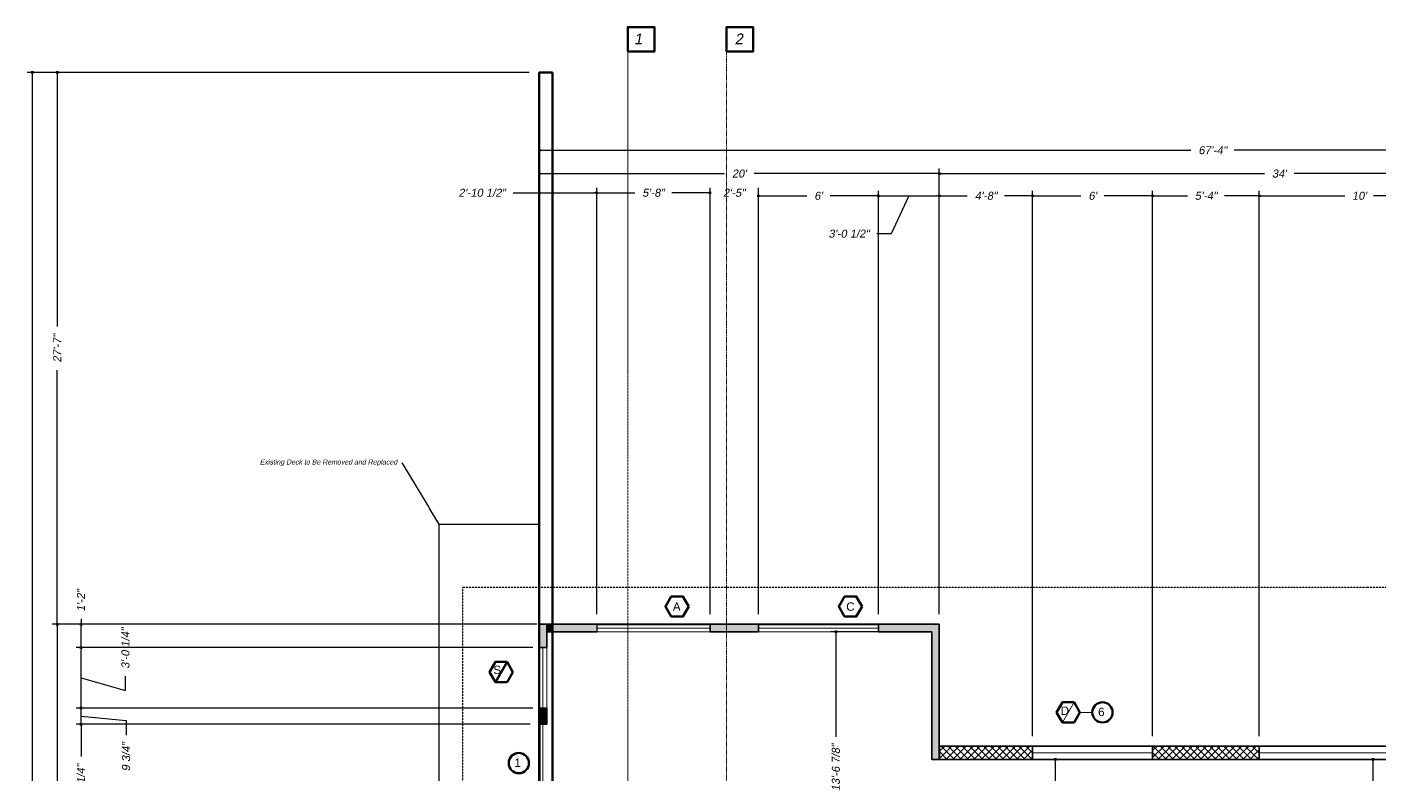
# Model space of a CAD drawing. Header units: inches. Extents: x -3905 to 10892, y 1064 to 9590.
# Drawn here: x 4837 to 5648, y 2485 to 2933 of the extents above; entities that cross this region are included whole.
import ezdxf

# ---------------------------------------------------------------- set-up
doc = ezdxf.new("R2010")
doc.units = ezdxf.units.IN
doc.header["$MEASUREMENT"] = 0
doc.header["$PDMODE"] = 3
for name, pattern in [('MYDIVIDE', [0.9375, 0.75, -0.0625, 0, -0.0625, 0, -0.0625]), ('MYHIDDEN', [0.1875, 0.125, -0.0625]), ('MYPHANTOM', [1.6875, 1.25, -0.0625, 0.125, -0.0625, 0.125, -0.0625])]:
    doc.linetypes.add(name, pattern=pattern)
doc.layers.add('ExistingFloorPlan', color=51, linetype='Continuous', lineweight=0)
doc.styles.add('DSTEXT', font='arial.ttf', dxfattribs={"oblique": 12})
doc.styles.get("Standard").update_dxf_attribs({"font": 'arial.ttf', "oblique": 10})
doc.dimstyles.new('WeaselDims$0', dxfattribs={"dimtxt": 0.1, "dimasz": 0.0325, "dimexe": 0.0625, "dimexo": 0.125, "dimgap": 0.09, "dimtad": 0, "dimdec": 4, "dimzin": 0, "dimdsep": 46, "dimlunit": 4, "dimtxsty": 'Standard', "dimblk": 'BOXFILLED', "dimcen": 0.09, "dimadec": 0, "dimazin": 0, "dimtfac": 1, "dimtdec": 4, "dimtofl": 0, "dimtmove": 1, "dimatfit": 3, "dimfxl": 1, "dimfrac": 2, "dimtolj": 1, "dimtzin": 0, "dimarcsym": 0})
doc.dimstyles.new('WeaselDims$7', dxfattribs={"dimtxt": 0.0625, "dimasz": 0.046875, "dimexe": 0.125, "dimexo": 0.125, "dimgap": 0.0625, "dimtad": 0, "dimdec": 4, "dimrnd": 0.0625, "dimzin": 0, "dimdsep": 46, "dimlunit": 4, "dimtxsty": 'DSTEXT', "dimblk": 'ARCHTICK', "dimcen": 0, "dimadec": 0, "dimazin": 0, "dimtfac": 1, "dimtdec": 4, "dimtofl": 0, "dimtmove": 1, "dimatfit": 3, "dimfxl": 1, "dimfrac": 1, "dimtolj": 1, "dimtzin": 0, "dimarcsym": 0})

# ---------------------------------------------------------------- blocks, each defined once
blk = doc.blocks.new('_BoxFilled')
at = {"color": 0, "linetype": 'ByBlock', "lineweight": -2}
blk.add_line((-0.5, 0), (-1, 0), dxfattribs=at)
at = {"color": 0, "linetype": 'ByBlock'}
blk.add_solid([(-0.5, 0.5), (0.5, 0.5), (-0.5, -0.5), (0.5, -0.5)], dxfattribs=at)
blk = doc.blocks.new('*D97')
at = {"layer": 'Defpoints', "color": 0, "linetype": 'Continuous', "lineweight": 5, "transparency": 16777216}
for p in [(5143.82, 2906.18), (4839.7, 2008.18), (5143.82, 2008.18)]:
    blk.add_point(p, dxfattribs=at)
at = {"layer": 'ExistingFloorPlan', "color": 0, "linetype": 'Continuous', "lineweight": -2, "transparency": 16777216}
for p, q in [((5137.82, 2906.18), (4836.7, 2906.18)), ((4839.7, 2904.62), (4839.7, 2472.02)), ((4839.7, 2009.74), (4839.7, 2442.35)), ((5137.82, 2008.18), (4836.7, 2008.18))]:
    blk.add_line(p, q, dxfattribs=at)
at = {"layer": 'ExistingFloorPlan', "color": 0, "linetype": 'Continuous', "lineweight": -2, "transparency": 16777216, "xscale": 1.56, "yscale": 1.56, "zscale": 1.56}
for p, rotation in [((4839.7, 2906.18), 90), ((4839.7, 2008.18), 270)]:
    blk.add_blockref('_BoxFilled', p, dxfattribs=dict(at, rotation=rotation))
at = {"layer": 'ExistingFloorPlan', "color": 0, "linetype": 'Continuous', "lineweight": 5, "transparency": 16777216, "insert": (4839.7, 2457.18), "char_height": 4.8, "attachment_point": 5, "rotation": 90}
blk.add_mtext('\\A1;74\'-10"', dxfattribs=at)
blk = doc.blocks.new('*D98')
at = {"layer": 'Defpoints', "color": 0, "linetype": 'Continuous', "lineweight": 5, "transparency": 16777216}
for p in [(5143.82, 2906.18), (4854.66, 2575.18), (5143.82, 2575.18)]:
    blk.add_point(p, dxfattribs=at)
at = {"layer": 'ExistingFloorPlan', "color": 0, "linetype": 'Continuous', "lineweight": -2, "transparency": 16777216}
for p, q in [((5137.82, 2906.18), (4851.66, 2906.18)), ((4854.66, 2904.62), (4854.66, 2753.71)), ((4854.66, 2576.74), (4854.66, 2727.65)), ((5137.82, 2575.18), (4851.66, 2575.18))]:
    blk.add_line(p, q, dxfattribs=at)
at = {"layer": 'ExistingFloorPlan', "color": 0, "linetype": 'Continuous', "lineweight": -2, "transparency": 16777216, "xscale": 1.56, "yscale": 1.56, "zscale": 1.56}
for p, rotation in [((4854.66, 2906.18), 90), ((4854.66, 2575.18), 270)]:
    blk.add_blockref('_BoxFilled', p, dxfattribs=dict(at, rotation=rotation))
at = {"layer": 'ExistingFloorPlan', "color": 0, "linetype": 'Continuous', "lineweight": 5, "transparency": 16777216, "insert": (4854.66, 2740.68), "char_height": 4.8, "attachment_point": 5, "rotation": 90}
blk.add_mtext('\\A1;27\'-7"', dxfattribs=at)
blk = doc.blocks.new('*D99')
at = {"layer": 'Defpoints', "color": 0, "linetype": 'Continuous', "lineweight": 5, "transparency": 16777216}
for p in [(4854.66, 2575.18), (5148.32, 2575.18), (5143.82, 2008.18)]:
    blk.add_point(p, dxfattribs=at)
at = {"layer": 'ExistingFloorPlan', "color": 0, "linetype": 'Continuous', "lineweight": -2, "transparency": 16777216}
for p, q in [((5142.32, 2575.18), (4851.66, 2575.18)), ((4854.66, 2573.62), (4854.66, 2304.77)), ((4854.66, 2009.74), (4854.66, 2278.6)), ((5137.82, 2008.18), (4851.66, 2008.18))]:
    blk.add_line(p, q, dxfattribs=at)
at = {"layer": 'ExistingFloorPlan', "color": 0, "linetype": 'Continuous', "lineweight": -2, "transparency": 16777216, "xscale": 1.56, "yscale": 1.56, "zscale": 1.56}
for p, rotation in [((4854.66, 2575.18), 90), ((4854.66, 2008.18), 270)]:
    blk.add_blockref('_BoxFilled', p, dxfattribs=dict(at, rotation=rotation))
at = {"layer": 'ExistingFloorPlan', "color": 0, "linetype": 'Continuous', "lineweight": 5, "transparency": 16777216, "insert": (4854.66, 2291.68), "char_height": 4.8, "attachment_point": 5, "rotation": 90}
blk.add_mtext('\\A1;47\'-3"', dxfattribs=at)
blk = doc.blocks.new('*D109')
at = {"layer": 'Defpoints', "color": 0, "linetype": 'Continuous', "lineweight": 5, "transparency": 16777216}
for p in [(4868.93, 2515.18), (5144.32, 2515.18), (5143.82, 2442.93)]:
    blk.add_point(p, dxfattribs=at)
at = {"layer": 'ExistingFloorPlan', "color": 0, "linetype": 'Continuous', "lineweight": -2, "transparency": 16777216}
for p, q in [((5138.32, 2515.18), (4865.93, 2515.18)), ((4868.93, 2513.62), (4868.93, 2495.8)), ((4868.93, 2444.49), (4868.93, 2462.31)), ((5137.82, 2442.93), (4865.93, 2442.93))]:
    blk.add_line(p, q, dxfattribs=at)
at = {"layer": 'ExistingFloorPlan', "color": 0, "linetype": 'Continuous', "lineweight": -2, "transparency": 16777216, "xscale": 1.56, "yscale": 1.56, "zscale": 1.56}
for p, rotation in [((4868.93, 2515.18), 90), ((4868.93, 2442.93), 270)]:
    blk.add_blockref('_BoxFilled', p, dxfattribs=dict(at, rotation=rotation))
at = {"layer": 'ExistingFloorPlan', "color": 0, "linetype": 'Continuous', "lineweight": 5, "transparency": 16777216, "insert": (4868.93, 2479.06), "char_height": 4.8, "attachment_point": 5, "rotation": 90}
blk.add_mtext('\\A1;6\'-0 1/4"', dxfattribs=at)
blk = doc.blocks.new('*D110')
at = {"layer": 'Defpoints', "color": 0, "linetype": 'Continuous', "lineweight": 5, "transparency": 16777216}
for p in [(4868.93, 2524.93), (5146.07, 2524.93), (5144.32, 2515.18)]:
    blk.add_point(p, dxfattribs=at)
at = {"layer": 'ExistingFloorPlan', "color": 0, "linetype": 'Continuous', "lineweight": -2, "transparency": 16777216}
for p, q in [((5140.07, 2524.93), (4865.93, 2524.93)), ((4868.93, 2515.18), (4868.93, 2524.93)), ((4868.93, 2520.06), (4895.98, 2517.41)), ((4895.98, 2517.41), (4895.98, 2508.77)), ((5138.32, 2515.18), (4865.93, 2515.18))]:
    blk.add_line(p, q, dxfattribs=at)
at = {"layer": 'ExistingFloorPlan', "color": 0, "linetype": 'Continuous', "lineweight": 5, "transparency": 16777216, "insert": (4895.98, 2495.66), "char_height": 4.8, "attachment_point": 5, "rotation": 90}
blk.add_mtext('\\A1;9 3/4"', dxfattribs=at)
blk = doc.blocks.new('*D111')
at = {"layer": 'Defpoints', "color": 0, "linetype": 'Continuous', "lineweight": 5, "transparency": 16777216}
for p in [(4868.93, 2561.18), (5146.07, 2561.18), (5146.07, 2524.93)]:
    blk.add_point(p, dxfattribs=at)
at = {"layer": 'ExistingFloorPlan', "color": 0, "linetype": 'Continuous', "lineweight": -2, "transparency": 16777216}
for p, q in [((5140.07, 2561.18), (4865.93, 2561.18)), ((4868.93, 2526.49), (4868.93, 2559.62)), ((4868.93, 2543.06), (4895.6, 2535.41)), ((4895.6, 2535.41), (4895.6, 2544.05)), ((5140.07, 2524.93), (4865.93, 2524.93))]:
    blk.add_line(p, q, dxfattribs=at)
at = {"layer": 'ExistingFloorPlan', "color": 0, "linetype": 'Continuous', "lineweight": -2, "transparency": 16777216, "xscale": 1.56, "yscale": 1.56, "zscale": 1.56}
for p, rotation in [((4868.93, 2561.18), 90), ((4868.93, 2524.93), 270)]:
    blk.add_blockref('_BoxFilled', p, dxfattribs=dict(at, rotation=rotation))
at = {"layer": 'ExistingFloorPlan', "color": 0, "linetype": 'Continuous', "lineweight": 5, "transparency": 16777216, "insert": (4895.6, 2560.78), "char_height": 4.8, "attachment_point": 5, "rotation": 90}
blk.add_mtext('\\A1;3\'-0 1/4"', dxfattribs=at)
blk = doc.blocks.new('*D112')
at = {"layer": 'Defpoints', "color": 0, "linetype": 'Continuous', "lineweight": 5, "transparency": 16777216}
for p in [(4868.93, 2575.18), (5143.82, 2575.18), (5143.82, 2561.18)]:
    blk.add_point(p, dxfattribs=at)
at = {"layer": 'ExistingFloorPlan', "color": 0, "linetype": 'Continuous', "lineweight": -2, "transparency": 16777216}
for p, q in [((5137.82, 2575.18), (4865.93, 2575.18)), ((4868.93, 2578.51), (4868.93, 2575.18)), ((4868.93, 2562.74), (4868.93, 2573.62)), ((5137.82, 2561.18), (4865.93, 2561.18))]:
    blk.add_line(p, q, dxfattribs=at)
at = {"layer": 'ExistingFloorPlan', "color": 0, "linetype": 'Continuous', "lineweight": -2, "transparency": 16777216, "xscale": 1.56, "yscale": 1.56, "zscale": 1.56}
for p, rotation in [((4868.93, 2575.18), 90), ((4868.93, 2561.18), 270)]:
    blk.add_blockref('_BoxFilled', p, dxfattribs=dict(at, rotation=rotation))
at = {"layer": 'ExistingFloorPlan', "color": 0, "linetype": 'Continuous', "lineweight": 5, "transparency": 16777216, "insert": (4868.93, 2589.41), "char_height": 4.8, "attachment_point": 5, "rotation": 90}
blk.add_mtext('\\A1;1\'-2"', dxfattribs=at)
blk = doc.blocks.new('*D114')
at = {"layer": 'Defpoints', "color": 0, "linetype": 'Continuous', "lineweight": 5, "transparency": 16777216}
for p in [(5951.82, 2859.44), (5951.82, 2681.18), (5143.82, 2575.18)]:
    blk.add_point(p, dxfattribs=at)
at = {"layer": 'ExistingFloorPlan', "color": 0, "linetype": 'Continuous', "lineweight": -2, "transparency": 16777216}
for p, q in [((5143.82, 2581.18), (5143.82, 2862.44)), ((5145.38, 2859.44), (5534.81, 2859.44)), ((5950.26, 2859.44), (5560.83, 2859.44)), ((5951.82, 2687.18), (5951.82, 2862.44))]:
    blk.add_line(p, q, dxfattribs=at)
at = {"layer": 'ExistingFloorPlan', "color": 0, "linetype": 'Continuous', "lineweight": -2, "transparency": 16777216, "xscale": 1.56, "yscale": 1.56, "zscale": 1.56, "rotation": 180}
blk.add_blockref('_BoxFilled', (5143.82, 2859.44), dxfattribs=at)
at = {"layer": 'ExistingFloorPlan', "color": 0, "linetype": 'Continuous', "lineweight": -2, "transparency": 16777216, "xscale": 1.56, "yscale": 1.56, "zscale": 1.56}
blk.add_blockref('_BoxFilled', (5951.82, 2859.44), dxfattribs=at)
at = {"layer": 'ExistingFloorPlan', "color": 0, "linetype": 'Continuous', "lineweight": 5, "transparency": 16777216, "insert": (5547.82, 2859.44), "char_height": 4.8, "attachment_point": 5}
blk.add_mtext('\\A1;67\'-4"', dxfattribs=at)
blk = doc.blocks.new('*D115')
at = {"layer": 'Defpoints', "color": 0, "linetype": 'Continuous', "lineweight": 5, "transparency": 16777216}
for p in [(5383.82, 2845.45), (5143.82, 2575.18), (5383.82, 2575.18)]:
    blk.add_point(p, dxfattribs=at)
at = {"layer": 'ExistingFloorPlan', "color": 0, "linetype": 'Continuous', "lineweight": -2, "transparency": 16777216}
for p, q in [((5143.82, 2581.18), (5143.82, 2848.45)), ((5145.38, 2845.45), (5254.96, 2845.45)), ((5382.26, 2845.45), (5272.68, 2845.45)), ((5383.82, 2581.18), (5383.82, 2848.45))]:
    blk.add_line(p, q, dxfattribs=at)
at = {"layer": 'ExistingFloorPlan', "color": 0, "linetype": 'Continuous', "lineweight": -2, "transparency": 16777216, "xscale": 1.56, "yscale": 1.56, "zscale": 1.56, "rotation": 180}
blk.add_blockref('_BoxFilled', (5143.82, 2845.45), dxfattribs=at)
at = {"layer": 'ExistingFloorPlan', "color": 0, "linetype": 'Continuous', "lineweight": -2, "transparency": 16777216, "xscale": 1.56, "yscale": 1.56, "zscale": 1.56}
blk.add_blockref('_BoxFilled', (5383.82, 2845.45), dxfattribs=at)
at = {"layer": 'ExistingFloorPlan', "color": 0, "linetype": 'Continuous', "lineweight": 5, "transparency": 16777216, "insert": (5263.82, 2845.45), "char_height": 4.8, "attachment_point": 5}
blk.add_mtext("\\A1;20'", dxfattribs=at)
blk = doc.blocks.new('*D116')
at = {"layer": 'Defpoints', "color": 0, "linetype": 'Continuous', "lineweight": 5, "transparency": 16777216}
for p in [(5791.82, 2845.45), (5791.82, 2681.18), (5383.82, 2575.18)]:
    blk.add_point(p, dxfattribs=at)
at = {"layer": 'ExistingFloorPlan', "color": 0, "linetype": 'Continuous', "lineweight": -2, "transparency": 16777216}
for p, q in [((5383.82, 2581.18), (5383.82, 2848.45)), ((5385.38, 2845.45), (5578.99, 2845.45)), ((5790.26, 2845.45), (5596.64, 2845.45)), ((5791.82, 2687.18), (5791.82, 2848.45))]:
    blk.add_line(p, q, dxfattribs=at)
at = {"layer": 'ExistingFloorPlan', "color": 0, "linetype": 'Continuous', "lineweight": -2, "transparency": 16777216, "xscale": 1.56, "yscale": 1.56, "zscale": 1.56, "rotation": 180}
blk.add_blockref('_BoxFilled', (5383.82, 2845.45), dxfattribs=at)
at = {"layer": 'ExistingFloorPlan', "color": 0, "linetype": 'Continuous', "lineweight": -2, "transparency": 16777216, "xscale": 1.56, "yscale": 1.56, "zscale": 1.56}
blk.add_blockref('_BoxFilled', (5791.82, 2845.45), dxfattribs=at)
at = {"layer": 'ExistingFloorPlan', "color": 0, "linetype": 'Continuous', "lineweight": 5, "transparency": 16777216, "insert": (5587.82, 2845.45), "char_height": 4.8, "attachment_point": 5}
blk.add_mtext("\\A1;34'", dxfattribs=at)
blk = doc.blocks.new('*D118')
at = {"layer": 'Defpoints', "color": 0, "linetype": 'Continuous', "lineweight": 5, "transparency": 16777216}
for p in [(5178.32, 2833.93), (5143.82, 2575.18), (5178.32, 2575.18)]:
    blk.add_point(p, dxfattribs=at)
at = {"layer": 'ExistingFloorPlan', "color": 0, "linetype": 'Continuous', "lineweight": -2, "transparency": 16777216}
for p, q in [((5128.12, 2833.93), (5143.82, 2833.93)), ((5143.82, 2581.18), (5143.82, 2836.93)), ((5145.38, 2833.93), (5176.76, 2833.93)), ((5178.32, 2581.18), (5178.32, 2836.93))]:
    blk.add_line(p, q, dxfattribs=at)
at = {"layer": 'ExistingFloorPlan', "color": 0, "linetype": 'Continuous', "lineweight": -2, "transparency": 16777216, "xscale": 1.56, "yscale": 1.56, "zscale": 1.56, "rotation": 180}
blk.add_blockref('_BoxFilled', (5143.82, 2833.93), dxfattribs=at)
at = {"layer": 'ExistingFloorPlan', "color": 0, "linetype": 'Continuous', "lineweight": -2, "transparency": 16777216, "xscale": 1.56, "yscale": 1.56, "zscale": 1.56}
blk.add_blockref('_BoxFilled', (5178.32, 2833.93), dxfattribs=at)
at = {"layer": 'ExistingFloorPlan', "color": 0, "linetype": 'Continuous', "lineweight": 5, "transparency": 16777216, "insert": (5109.49, 2833.93), "char_height": 4.8, "attachment_point": 5}
blk.add_mtext('\\A1;2\'-10 1/2"', dxfattribs=at)
blk = doc.blocks.new('*D119')
at = {"layer": 'Defpoints', "color": 0, "linetype": 'Continuous', "lineweight": 5, "transparency": 16777216}
for p in [(5246.32, 2833.93), (5178.32, 2575.18), (5246.32, 2575.18)]:
    blk.add_point(p, dxfattribs=at)
at = {"layer": 'ExistingFloorPlan', "color": 0, "linetype": 'Continuous', "lineweight": -2, "transparency": 16777216}
for p, q in [((5178.32, 2581.18), (5178.32, 2836.93)), ((5179.88, 2833.93), (5201.19, 2833.93)), ((5244.76, 2833.93), (5223.45, 2833.93)), ((5246.32, 2581.18), (5246.32, 2836.93))]:
    blk.add_line(p, q, dxfattribs=at)
at = {"layer": 'ExistingFloorPlan', "color": 0, "linetype": 'Continuous', "lineweight": -2, "transparency": 16777216, "xscale": 1.56, "yscale": 1.56, "zscale": 1.56, "rotation": 180}
blk.add_blockref('_BoxFilled', (5178.32, 2833.93), dxfattribs=at)
at = {"layer": 'ExistingFloorPlan', "color": 0, "linetype": 'Continuous', "lineweight": -2, "transparency": 16777216, "xscale": 1.56, "yscale": 1.56, "zscale": 1.56}
blk.add_blockref('_BoxFilled', (5246.32, 2833.93), dxfattribs=at)
at = {"layer": 'ExistingFloorPlan', "color": 0, "linetype": 'Continuous', "lineweight": 5, "transparency": 16777216, "insert": (5212.32, 2833.93), "char_height": 4.8, "attachment_point": 5}
blk.add_mtext('\\A1;5\'-8"', dxfattribs=at)
blk = doc.blocks.new('*D120')
at = {"layer": 'Defpoints', "color": 0, "linetype": 'Continuous', "lineweight": 5, "transparency": 16777216}
for p in [(5275.32, 2833.93), (5246.32, 2575.18), (5275.32, 2575.18)]:
    blk.add_point(p, dxfattribs=at)
at = {"layer": 'ExistingFloorPlan', "color": 0, "linetype": 'Continuous', "lineweight": -2, "transparency": 16777216}
for p, q in [((5246.32, 2581.18), (5246.32, 2836.93)), ((5275.32, 2581.18), (5275.32, 2836.93))]:
    blk.add_line(p, q, dxfattribs=at)
at = {"layer": 'ExistingFloorPlan', "color": 0, "linetype": 'Continuous', "lineweight": 5, "transparency": 16777216, "insert": (5260.82, 2833.93), "char_height": 4.8, "attachment_point": 5}
blk.add_mtext('\\A1;2\'-5"', dxfattribs=at)
blk = doc.blocks.new('*D121')
at = {"layer": 'Defpoints', "color": 0, "linetype": 'Continuous', "lineweight": 5, "transparency": 16777216}
for p in [(5347.32, 2832.12), (5275.32, 2575.18), (5347.32, 2575.18)]:
    blk.add_point(p, dxfattribs=at)
at = {"layer": 'ExistingFloorPlan', "color": 0, "linetype": 'Continuous', "lineweight": -2, "transparency": 16777216}
for p, q in [((5275.32, 2581.18), (5275.32, 2835.12)), ((5347.32, 2581.18), (5347.32, 2835.12)), ((5276.88, 2832.12), (5304.35, 2832.12)), ((5345.76, 2832.12), (5318.29, 2832.12))]:
    blk.add_line(p, q, dxfattribs=at)
at = {"layer": 'ExistingFloorPlan', "color": 0, "linetype": 'Continuous', "lineweight": -2, "transparency": 16777216, "xscale": 1.56, "yscale": 1.56, "zscale": 1.56, "rotation": 180}
blk.add_blockref('_BoxFilled', (5275.32, 2832.12), dxfattribs=at)
at = {"layer": 'ExistingFloorPlan', "color": 0, "linetype": 'Continuous', "lineweight": -2, "transparency": 16777216, "xscale": 1.56, "yscale": 1.56, "zscale": 1.56}
blk.add_blockref('_BoxFilled', (5347.32, 2832.12), dxfattribs=at)
at = {"layer": 'ExistingFloorPlan', "color": 0, "linetype": 'Continuous', "lineweight": 5, "transparency": 16777216, "insert": (5311.32, 2832.12), "char_height": 4.8, "attachment_point": 5}
blk.add_mtext("\\A1;6'", dxfattribs=at)
blk = doc.blocks.new('*D122')
at = {"layer": 'Defpoints', "color": 0, "linetype": 'Continuous', "lineweight": 5, "transparency": 16777216}
for p in [(5383.82, 2832.12), (5347.32, 2575.18), (5383.82, 2575.18)]:
    blk.add_point(p, dxfattribs=at)
at = {"layer": 'ExistingFloorPlan', "color": 0, "linetype": 'Continuous', "lineweight": -2, "transparency": 16777216}
for p, q in [((5347.32, 2581.18), (5347.32, 2835.12)), ((5383.82, 2581.18), (5383.82, 2835.12)), ((5348.88, 2832.12), (5382.26, 2832.12)), ((5365.57, 2832.12), (5355.01, 2809.4)), ((5355.01, 2809.4), (5346.37, 2809.4))]:
    blk.add_line(p, q, dxfattribs=at)
at = {"layer": 'ExistingFloorPlan', "color": 0, "linetype": 'Continuous', "lineweight": -2, "transparency": 16777216, "xscale": 1.56, "yscale": 1.56, "zscale": 1.56, "rotation": 180}
blk.add_blockref('_BoxFilled', (5347.32, 2832.12), dxfattribs=at)
at = {"layer": 'ExistingFloorPlan', "color": 0, "linetype": 'Continuous', "lineweight": -2, "transparency": 16777216, "xscale": 1.56, "yscale": 1.56, "zscale": 1.56}
blk.add_blockref('_BoxFilled', (5383.82, 2832.12), dxfattribs=at)
at = {"layer": 'ExistingFloorPlan', "color": 0, "linetype": 'Continuous', "lineweight": 5, "transparency": 16777216, "insert": (5329.64, 2809.4), "char_height": 4.8, "attachment_point": 5}
blk.add_mtext('\\A1;3\'-0 1/2"', dxfattribs=at)
blk = doc.blocks.new('*D123')
at = {"layer": 'Defpoints', "color": 0, "linetype": 'Continuous', "lineweight": 5, "transparency": 16777216}
for p in [(5439.82, 2832.12), (5383.82, 2575.18), (5439.82, 2502.18)]:
    blk.add_point(p, dxfattribs=at)
at = {"layer": 'ExistingFloorPlan', "color": 0, "linetype": 'Continuous', "lineweight": -2, "transparency": 16777216}
for p, q in [((5383.82, 2581.18), (5383.82, 2835.12)), ((5439.82, 2508.18), (5439.82, 2835.12)), ((5385.38, 2832.12), (5400.6, 2832.12)), ((5438.26, 2832.12), (5423.04, 2832.12))]:
    blk.add_line(p, q, dxfattribs=at)
at = {"layer": 'ExistingFloorPlan', "color": 0, "linetype": 'Continuous', "lineweight": -2, "transparency": 16777216, "xscale": 1.56, "yscale": 1.56, "zscale": 1.56, "rotation": 180}
blk.add_blockref('_BoxFilled', (5383.82, 2832.12), dxfattribs=at)
at = {"layer": 'ExistingFloorPlan', "color": 0, "linetype": 'Continuous', "lineweight": -2, "transparency": 16777216, "xscale": 1.56, "yscale": 1.56, "zscale": 1.56}
blk.add_blockref('_BoxFilled', (5439.82, 2832.12), dxfattribs=at)
at = {"layer": 'ExistingFloorPlan', "color": 0, "linetype": 'Continuous', "lineweight": 5, "transparency": 16777216, "insert": (5411.82, 2832.12), "char_height": 4.8, "attachment_point": 5}
blk.add_mtext('\\A1;4\'-8"', dxfattribs=at)
blk = doc.blocks.new('*D124')
at = {"layer": 'Defpoints', "color": 0, "linetype": 'Continuous', "lineweight": 5, "transparency": 16777216}
for p in [(5511.82, 2832.12), (5439.82, 2502.18), (5511.82, 2502.18)]:
    blk.add_point(p, dxfattribs=at)
at = {"layer": 'ExistingFloorPlan', "color": 0, "linetype": 'Continuous', "lineweight": -2, "transparency": 16777216}
for p, q in [((5439.82, 2508.18), (5439.82, 2835.12)), ((5511.82, 2508.18), (5511.82, 2835.12)), ((5441.38, 2832.12), (5468.85, 2832.12)), ((5510.26, 2832.12), (5482.79, 2832.12))]:
    blk.add_line(p, q, dxfattribs=at)
at = {"layer": 'ExistingFloorPlan', "color": 0, "linetype": 'Continuous', "lineweight": -2, "transparency": 16777216, "xscale": 1.56, "yscale": 1.56, "zscale": 1.56, "rotation": 180}
blk.add_blockref('_BoxFilled', (5439.82, 2832.12), dxfattribs=at)
at = {"layer": 'ExistingFloorPlan', "color": 0, "linetype": 'Continuous', "lineweight": -2, "transparency": 16777216, "xscale": 1.56, "yscale": 1.56, "zscale": 1.56}
blk.add_blockref('_BoxFilled', (5511.82, 2832.12), dxfattribs=at)
at = {"layer": 'ExistingFloorPlan', "color": 0, "linetype": 'Continuous', "lineweight": 5, "transparency": 16777216, "insert": (5475.82, 2832.12), "char_height": 4.8, "attachment_point": 5}
blk.add_mtext("\\A1;6'", dxfattribs=at)
blk = doc.blocks.new('*D125')
at = {"layer": 'Defpoints', "color": 0, "linetype": 'Continuous', "lineweight": 5, "transparency": 16777216}
for p in [(5575.82, 2832.12), (5511.82, 2502.18), (5575.82, 2502.18)]:
    blk.add_point(p, dxfattribs=at)
at = {"layer": 'ExistingFloorPlan', "color": 0, "linetype": 'Continuous', "lineweight": -2, "transparency": 16777216}
for p, q in [((5511.82, 2508.18), (5511.82, 2835.12)), ((5575.82, 2508.18), (5575.82, 2835.12)), ((5513.38, 2832.12), (5532.69, 2832.12)), ((5574.26, 2832.12), (5554.95, 2832.12))]:
    blk.add_line(p, q, dxfattribs=at)
at = {"layer": 'ExistingFloorPlan', "color": 0, "linetype": 'Continuous', "lineweight": -2, "transparency": 16777216, "xscale": 1.56, "yscale": 1.56, "zscale": 1.56, "rotation": 180}
blk.add_blockref('_BoxFilled', (5511.82, 2832.12), dxfattribs=at)
at = {"layer": 'ExistingFloorPlan', "color": 0, "linetype": 'Continuous', "lineweight": -2, "transparency": 16777216, "xscale": 1.56, "yscale": 1.56, "zscale": 1.56}
blk.add_blockref('_BoxFilled', (5575.82, 2832.12), dxfattribs=at)
at = {"layer": 'ExistingFloorPlan', "color": 0, "linetype": 'Continuous', "lineweight": 5, "transparency": 16777216, "insert": (5543.82, 2832.12), "char_height": 4.8, "attachment_point": 5}
blk.add_mtext('\\A1;5\'-4"', dxfattribs=at)
blk = doc.blocks.new('*D126')
at = {"layer": 'Defpoints', "color": 0, "linetype": 'Continuous', "lineweight": 5, "transparency": 16777216}
for p in [(5695.82, 2832.12), (5575.82, 2502.18), (5695.82, 2502.18)]:
    blk.add_point(p, dxfattribs=at)
at = {"layer": 'ExistingFloorPlan', "color": 0, "linetype": 'Continuous', "lineweight": -2, "transparency": 16777216}
for p, q in [((5575.82, 2508.18), (5575.82, 2835.12)), ((5695.82, 2508.18), (5695.82, 2835.12)), ((5577.38, 2832.12), (5627.23, 2832.12)), ((5694.26, 2832.12), (5644.41, 2832.12))]:
    blk.add_line(p, q, dxfattribs=at)
at = {"layer": 'ExistingFloorPlan', "color": 0, "linetype": 'Continuous', "lineweight": -2, "transparency": 16777216, "xscale": 1.56, "yscale": 1.56, "zscale": 1.56, "rotation": 180}
blk.add_blockref('_BoxFilled', (5575.82, 2832.12), dxfattribs=at)
at = {"layer": 'ExistingFloorPlan', "color": 0, "linetype": 'Continuous', "lineweight": -2, "transparency": 16777216, "xscale": 1.56, "yscale": 1.56, "zscale": 1.56}
blk.add_blockref('_BoxFilled', (5695.82, 2832.12), dxfattribs=at)
at = {"layer": 'ExistingFloorPlan', "color": 0, "linetype": 'Continuous', "lineweight": 5, "transparency": 16777216, "insert": (5635.82, 2832.12), "char_height": 4.8, "attachment_point": 5}
blk.add_mtext("\\A1;10'", dxfattribs=at)
blk = doc.blocks.new('*D158')
at = {"layer": 'Defpoints', "color": 0, "linetype": 'Continuous', "lineweight": 5, "transparency": 16777216}
for p in [(5575.82, 2494.18), (5644.03, 2494.18), (5565.82, 2442.18)]:
    blk.add_point(p, dxfattribs=at)
at = {"layer": 'ExistingFloorPlan', "color": 0, "linetype": 'Continuous', "lineweight": -2, "transparency": 16777216}
for p, q in [((5581.82, 2494.18), (5647.03, 2494.18)), ((5644.03, 2492.62), (5644.03, 2479.4)), ((5644.03, 2443.74), (5644.03, 2456.96)), ((5571.82, 2442.18), (5647.03, 2442.18))]:
    blk.add_line(p, q, dxfattribs=at)
at = {"layer": 'ExistingFloorPlan', "color": 0, "linetype": 'Continuous', "lineweight": -2, "transparency": 16777216, "xscale": 1.56, "yscale": 1.56, "zscale": 1.56}
for p, rotation in [((5644.03, 2494.18), 90), ((5644.03, 2442.18), 270)]:
    blk.add_blockref('_BoxFilled', p, dxfattribs=dict(at, rotation=rotation))
at = {"layer": 'ExistingFloorPlan', "color": 0, "linetype": 'Continuous', "lineweight": 5, "transparency": 16777216, "insert": (5644.03, 2468.18), "char_height": 4.8, "attachment_point": 5, "rotation": 90}
blk.add_mtext('\\A1;4\'-4"', dxfattribs=at)
blk = doc.blocks.new('*D159')
at = {"layer": 'Defpoints', "color": 0, "linetype": 'Continuous', "lineweight": 5, "transparency": 16777216}
for p in [(5321.79, 2570.68), (5379.32, 2570.68), (5346.82, 2407.81)]:
    blk.add_point(p, dxfattribs=at)
at = {"layer": 'ExistingFloorPlan', "color": 0, "linetype": 'Continuous', "lineweight": -2, "transparency": 16777216}
for p, q in [((5373.32, 2570.68), (5318.79, 2570.68)), ((5321.79, 2569.12), (5321.79, 2507.61)), ((5321.79, 2409.37), (5321.79, 2470.88)), ((5340.82, 2407.81), (5318.79, 2407.81))]:
    blk.add_line(p, q, dxfattribs=at)
at = {"layer": 'ExistingFloorPlan', "color": 0, "linetype": 'Continuous', "lineweight": -2, "transparency": 16777216, "xscale": 1.56, "yscale": 1.56, "zscale": 1.56}
for p, rotation in [((5321.79, 2570.68), 90), ((5321.79, 2407.81), 270)]:
    blk.add_blockref('_BoxFilled', p, dxfattribs=dict(at, rotation=rotation))
at = {"layer": 'ExistingFloorPlan', "color": 0, "linetype": 'Continuous', "lineweight": 5, "transparency": 16777216, "insert": (5321.79, 2489.24), "char_height": 4.8, "attachment_point": 5, "rotation": 90}
blk.add_mtext('\\A1;13\'-6 7/8"', dxfattribs=at)
blk = doc.blocks.new('*D196')
at = {"layer": 'Defpoints', "color": 0, "linetype": 'Continuous', "lineweight": 5, "transparency": 16777216}
for p in [(5383.82, 2494.18), (5391.82, 2442.18), (5453.4, 2442.18)]:
    blk.add_point(p, dxfattribs=at)
at = {"layer": 'ExistingFloorPlan', "color": 0, "linetype": 'Continuous', "lineweight": -2, "transparency": 16777216}
for p, q in [((5389.82, 2494.18), (5456.4, 2494.18)), ((5453.4, 2492.62), (5453.4, 2443.74)), ((5453.4, 2468.18), (5467.2, 2451.9)), ((5467.2, 2451.9), (5467.2, 2443.26)), ((5397.82, 2442.18), (5456.4, 2442.18))]:
    blk.add_line(p, q, dxfattribs=at)
at = {"layer": 'ExistingFloorPlan', "color": 0, "linetype": 'Continuous', "lineweight": -2, "transparency": 16777216, "xscale": 1.56, "yscale": 1.56, "zscale": 1.56}
for p, rotation in [((5453.4, 2494.18), 90), ((5453.4, 2442.18), 270)]:
    blk.add_blockref('_BoxFilled', p, dxfattribs=dict(at, rotation=rotation))
at = {"layer": 'ExistingFloorPlan', "color": 0, "linetype": 'Continuous', "lineweight": 5, "transparency": 16777216, "insert": (5467.2, 2432.04), "char_height": 4.8, "attachment_point": 5, "rotation": 90}
blk.add_mtext('\\A1;4\'-4"', dxfattribs=at)
blk = doc.blocks.new('_ArchTick')
at = {"color": 0, "linetype": 'ByBlock', "lineweight": 0, "const_width": 0.15}
blk.add_lwpolyline([(-0.5, -0.5), (0.5, 0.5)], dxfattribs=at)

msp = doc.modelspace()

# ---------------------------------------------------------------- hatches: boundary and pattern name
at = {"layer": 'ExistingFloorPlan', "linetype": 'Continuous', "lineweight": 5}
h = msp.add_hatch(color=256, dxfattribs=at)
h.dxf.hatch_style = 1
h.paths.add_polyline_path([(5148.31876, 2575.18126), (5143.81876, 2575.18126), (5143.81876, 2561.18126), (5148.31876, 2561.18126)])
at = {"layer": 'ExistingFloorPlan', "linetype": 'Continuous', "lineweight": 0}
h = msp.add_hatch(color=256, dxfattribs=at)
h.dxf.hatch_style = 1
h.paths.add_polyline_path([(5151.81876, 2575.18126), (5148.31876, 2575.18126), (5148.31876, 2570.68126), (5151.81876, 2570.68126)])
at = {"layer": 'ExistingFloorPlan', "linetype": 'Continuous', "lineweight": 5}
h = msp.add_hatch(color=256, dxfattribs=at)
h.dxf.hatch_style = 1
h.paths.add_polyline_path([(5178.31876, 2575.18126), (5151.81876, 2575.18126), (5151.81876, 2570.68126), (5178.31876, 2570.68126)])
h.paths.add_polyline_path([(5275.31876, 2575.18126), (5246.31876, 2575.18126), (5246.31876, 2570.68126), (5275.31876, 2570.68126)])
h.paths.add_polyline_path([(5383.81876, 2575.18126), (5347.31876, 2575.18126), (5347.31876, 2570.68126), (5379.31876, 2570.68126), (5379.31876, 2494.18126), (5383.81876, 2494.18126)])
h.paths.add_polyline_path([(5346.81876, 2407.80626), (5255.81876, 2407.80626), (5255.81876, 2403.30626), (5298.31876, 2403.30626), (5298.31876, 2311.68126), (5293.81876, 2311.68126), (5293.81876, 2307.18126), (5315.81876, 2307.18126), (5315.81876, 2311.68126), (5302.81876, 2311.68126), (5302.81876, 2403.30626), (5346.81876, 2403.30626)])
h.paths.add_polyline_path([(5383.81876, 2446.18126), (5379.31876, 2446.18126), (5379.31876, 2407.80626), (5370.81876, 2407.80626), (5370.81876, 2403.30626), (5379.31876, 2403.30626), (5379.31876, 2307.18126), (5383.81876, 2307.18126)])
at = {"layer": 'ExistingFloorPlan', "linetype": 'Continuous', "lineweight": 0}
h = msp.add_hatch(color=256, dxfattribs=at)
h.dxf.hatch_style = 1
h.paths.add_polyline_path([(5148.31876, 2524.93126), (5143.81876, 2524.93126), (5143.81876, 2515.18126), (5148.31876, 2515.18126)])
at = {"layer": 'ExistingFloorPlan', "linetype": 'Continuous', "lineweight": 5}
h = msp.add_hatch(dxfattribs=at)
h.set_pattern_fill('ANSI37', color=256, scale=24)
h.paths.add_polyline_path([(5575.81876, 2494.18126), (5575.81876, 2502.18126), (5511.81876, 2502.18126), (5511.81876, 2494.18126)])
h.paths.add_polyline_path([(5439.81876, 2494.18126), (5439.81876, 2502.18126), (5383.81876, 2502.18126), (5383.81876, 2494.18126)])

# ---------------------------------------------------------------- linework, layer by layer
at = {"layer": 'ExistingFloorPlan', "linetype": 'MYPHANTOM', "lineweight": 20}
msp.add_line((5196.91871, 2918.64945), (5196.91871, 1932.32056), dxfattribs=at)
at = {"layer": 'ExistingFloorPlan', "linetype": 'MYDIVIDE', "lineweight": 20}
msp.add_line((5256.1832, 2918.64945), (5256.1832, 1932.32056), dxfattribs=at)
at = {"layer": 'ExistingFloorPlan', "linetype": 'Continuous', "lineweight": 40}
for p, q in [((5143.81876, 2906.18126), (5143.81876, 2575.18126)), ((5143.81876, 2575.18126), (5143.81876, 2008.18126))]:
    msp.add_line(p, q, dxfattribs=at)
at = {"layer": 'ExistingFloorPlan', "linetype": 'Continuous', "lineweight": 30}
for p, q in [((5083.81876, 2187.8803), (5083.81876, 2635.18126)), ((5083.81876, 2635.18126), (5143.81876, 2635.18126))]:
    msp.add_line(p, q, dxfattribs=at)
at = {"layer": 'ExistingFloorPlan', "lineweight": 35}
for p, q in [((5143.81876, 2575.18126), (5143.81876, 2561.18126)), ((5143.81876, 2575.18126), (5148.31876, 2575.18126)), ((5148.31876, 2575.18126), (5178.31876, 2575.18126)), ((5148.31876, 2575.18126), (5148.31876, 2561.18126)), ((5246.31876, 2575.18126), (5246.31876, 2570.68126)), ((5246.31876, 2575.18126), (5275.31876, 2575.18126)), ((5275.31876, 2575.18126), (5275.31876, 2570.68126)), ((5347.31876, 2575.18126), (5347.31876, 2570.68126)), ((5347.31876, 2575.18126), (5383.81876, 2575.18126)), ((5383.81876, 2575.18126), (5383.81876, 2494.18126)), ((5148.31876, 2570.68126), (5148.31876, 2561.18126)), ((5148.31876, 2570.68126), (5178.31876, 2570.68126)), ((5246.31876, 2570.68126), (5275.31876, 2570.68126)), ((5347.31876, 2570.68126), (5379.31876, 2570.68126)), ((5379.31876, 2494.18126), (5379.31876, 2570.68126)), ((5148.31876, 2561.18126), (5143.81876, 2561.18126)), ((5143.81876, 2524.93126), (5143.81876, 2515.18126)), ((5143.81876, 2524.93126), (5148.31876, 2524.93126)), ((5148.31876, 2524.93126), (5148.31876, 2515.18126)), ((5148.31876, 2515.18126), (5143.81876, 2515.18126)), ((5439.81876, 2502.18126), (5383.81876, 2502.18126)), ((5383.81876, 2494.18126), (5383.81876, 2502.18126)), ((5511.81876, 2502.18126), (5439.81876, 2502.18126)), ((5439.81876, 2502.18126), (5439.81876, 2494.18126)), ((5575.81876, 2502.18126), (5511.81876, 2502.18126)), ((5511.81876, 2502.18126), (5511.81876, 2494.18126)), ((5575.81876, 2502.18126), (5575.81876, 2494.18126)), ((5575.81876, 2502.18126), (5695.81876, 2502.18126)), ((5383.81876, 2494.18126), (5379.31876, 2494.18126)), ((5439.81876, 2494.18126), (5383.81876, 2494.18126)), ((5719.81876, 2494.18126), (5391.81876, 2494.18126)), ((5511.81876, 2494.18126), (5439.81876, 2494.18126)), ((5575.81876, 2494.18126), (5511.81876, 2494.18126)), ((5695.81876, 2494.18126), (5575.81876, 2494.18126))]:
    msp.add_line(p, q, dxfattribs=at)
at = {"layer": 'ExistingFloorPlan', "lineweight": 30}
msp.add_line((5178.31876, 2575.18126), (5178.31876, 2570.68126), dxfattribs=at)
at = {"layer": 'ExistingFloorPlan', "lineweight": 40}
for p, q in [((5178.31876, 2575.18126), (5246.31876, 2575.18126)), ((5275.31876, 2575.18126), (5347.31876, 2575.18126)), ((5383.81876, 2502.18126), (5383.81876, 2494.18126))]:
    msp.add_line(p, q, dxfattribs=at)
at = {"layer": 'ExistingFloorPlan', "lineweight": 0}
for p, q in [((5178.31876, 2572.93126), (5246.31876, 2572.93126)), ((5246.31876, 2570.68126), (5178.31876, 2570.68126)), ((5275.31876, 2572.93126), (5347.31876, 2572.93126)), ((5347.31876, 2570.68126), (5275.31876, 2570.68126)), ((5146.06876, 2561.18126), (5146.06876, 2524.93126)), ((5148.31876, 2561.18126), (5148.31876, 2524.93126)), ((5511.81876, 2498.18126), (5439.81876, 2498.18126)), ((5575.81876, 2498.18126), (5695.81876, 2498.18126))]:
    msp.add_line(p, q, dxfattribs=at)
at = {"layer": 'ExistingFloorPlan', "lineweight": 70}
msp.add_line((5124.52898, 2552.60158), (5117.52898, 2540.47723), dxfattribs=at)
at = {"layer": 'ExistingFloorPlan', "linetype": 'Continuous', "lineweight": 5}
for p, q in [((5464.72639, 2528.42032), (5457.72639, 2516.29596)), ((5468.22639, 2522.35814), (5475.61793, 2522.35814))]:
    msp.add_line(p, q, dxfattribs=at)
at = {"layer": 'ExistingFloorPlan', "linetype": 'Continuous', "lineweight": 60}
for points in [[(5196.91871, 2918.64945), (5212.87898, 2918.64945), (5212.87898, 2933.33091), (5196.91871, 2933.33091)], [(5256.1832, 2918.64945), (5272.14347, 2918.64945), (5272.14347, 2933.33091), (5256.1832, 2933.33091)]]:
    msp.add_lwpolyline(points, close=True, dxfattribs=at)
at = {"layer": 'ExistingFloorPlan', "lineweight": 60}
msp.add_lwpolyline([(5151.81876, 2906.18126), (5151.81876, 2008.18126), (5143.81876, 2008.18126), (5143.81876, 2906.18126)], close=True, dxfattribs=at)
at = {"layer": 'ExistingFloorPlan', "linetype": 'MYHIDDEN', "lineweight": 30}
msp.add_lwpolyline([(5640.08818, 2597.18126), (5097.81876, 2597.18126), (5097.81876, 1986.18126), (5429.81876, 1986.18126), (5429.81876, 2261.18126), (5997.81876, 2261.18126), (5997.81876, 2703.18126), (5745.81876, 2703.18126), (5745.81876, 2597.18126), (5668.98668, 2597.18126)], close=True, dxfattribs=at)
at = {"layer": 'ExistingFloorPlan', "lineweight": 70}
for points in [[(5233.54651, 2585.84421), (5230.04651, 2591.90639), (5223.04651, 2591.90639), (5219.54651, 2585.84421), (5223.04651, 2579.78203), (5230.04651, 2579.78203)], [(5337.56016, 2585.84421), (5334.06016, 2591.90639), (5327.06016, 2591.90639), (5323.56016, 2585.84421), (5327.06016, 2579.78203), (5334.06016, 2579.78203)], [(5128.02898, 2546.5394), (5124.52898, 2552.60158), (5117.52898, 2552.60158), (5114.02898, 2546.5394), (5117.52898, 2540.47723), (5124.52898, 2540.47723)], [(5468.22639, 2522.35814), (5464.72639, 2528.42032), (5457.72639, 2528.42032), (5454.22639, 2522.35814), (5457.72639, 2516.29596), (5464.72639, 2516.29596)]]:
    msp.add_lwpolyline(points, close=True, dxfattribs=at)
at = {"layer": 'ExistingFloorPlan', "lineweight": 0}
msp.add_lwpolyline([(5146.06876, 2515.18126), (5144.31876, 2515.18126), (5144.31876, 2477.24415), (5146.06876, 2477.24415)], close=True, dxfattribs=at)
at = {"layer": 'ExistingFloorPlan', "lineweight": 70}
for centre in [(5481.69632, 2522.35814), (5131.56857, 2491.91086)]:
    msp.add_circle(centre, 6.07839, dxfattribs=at)

# ---------------------------------------------------------------- texts
at = {"layer": 'ExistingFloorPlan', "oblique": 10}
for s, p in [('1', (5200.70634, 2922.97455)), ('2', (5261.03099, 2922.97455))]:
    msp.add_text(s, height=6.47856, dxfattribs=at).set_placement(p)
at = {"layer": 'ExistingFloorPlan', "lineweight": 0}
for s, p in [('A', (5223.98433, 2583.28203)), ('C', (5327.99799, 2583.28203)), ('S', (5116.3178, 2545.33066)), ('D', (5456.70008, 2520.83308)), ('6', (5479.09845, 2520.13661)), ('1', (5128.97069, 2489.68933))]:
    msp.add_text(s, height=5, dxfattribs=at).set_placement(p)
at = {"layer": 'ExistingFloorPlan', "linetype": 'Continuous', "lineweight": 18, "insert": (5058.6503, 2672.03039), "char_height": 3, "width": 87.9759492, "attachment_point": 6, "style": 'DSTEXT'}
msp.add_mtext('Existing Deck to Be Removed and Replaced', dxfattribs=at)

# ---------------------------------------------------------------- dimensions: what is measured, and where the dimension line sits
at = {"layer": 'ExistingFloorPlan', "linetype": 'Continuous', "lineweight": 5}
for base, p1, p2, picture, middle in [((4839.69727, 2008.18126), (5143.81876, 2906.18126), (5143.81876, 2008.18126), '*D97', (4839.69727, 2457.18126)), ((4854.66117, 2575.18126), (5143.81876, 2906.18126), (5143.81876, 2575.18126), '*D98', (4854.66117, 2740.68126)), ((4854.66117, 2575.18126), (5143.81876, 2008.18126), (5148.31876, 2575.18126), '*D99', (4854.66117, 2291.68126)), ((5321.78942, 2570.68126), (5346.81876, 2407.80626), (5379.31876, 2570.68126), '*D159', (5321.78942, 2489.24376)), ((4868.92602, 2515.18126), (5143.81876, 2442.93126), (5144.31876, 2515.18126), '*D109', (4868.92602, 2479.05626)), ((5644.02736, 2494.18126), (5565.81876, 2442.18126), (5575.81876, 2494.18126), '*D158', (5644.02736, 2468.18126))]:
    dim = msp.add_linear_dim(base=base, p1=p1, p2=p2, angle=90, dimstyle='WeaselDims$0', override={"dimscale": 48}, dxfattribs=at)
    dim.commit()
    dim.dimension.update_dxf_attribs({"geometry": picture, "text_midpoint": middle})
for base, p1, p2, picture, middle in [((5951.81876, 2859.43549), (5143.81876, 2575.18126), (5951.81876, 2681.18126), '*D114', (5547.81876, 2859.43549)), ((5383.81876, 2845.44587), (5143.81876, 2575.18126), (5383.81876, 2575.18126), '*D115', (5263.81876, 2845.44587)), ((5791.81876, 2845.44587), (5383.81876, 2575.18126), (5791.81876, 2681.18126), '*D116', (5587.81876, 2845.44587)), ((5246.31876, 2833.93039), (5178.31876, 2575.18126), (5246.31876, 2575.18126), '*D119', (5212.31876, 2833.93039)), ((5275.31876, 2833.93039), (5246.31876, 2575.18126), (5275.31876, 2575.18126), '*D120', (5260.81876, 2833.93039)), ((5347.31876, 2832.12262), (5275.31876, 2575.18126), (5347.31876, 2575.18126), '*D121', (5311.31876, 2832.12262)), ((5439.81876, 2832.12262), (5383.81876, 2575.18126), (5439.81876, 2502.18126), '*D123', (5411.81876, 2832.12262)), ((5511.81876, 2832.12262), (5439.81876, 2502.18126), (5511.81876, 2502.18126), '*D124', (5475.81876, 2832.12262)), ((5575.81876, 2832.12262), (5511.81876, 2502.18126), (5575.81876, 2502.18126), '*D125', (5543.81876, 2832.12262)), ((5695.81876, 2832.12262), (5575.81876, 2502.18126), (5695.81876, 2502.18126), '*D126', (5635.81876, 2832.12262))]:
    dim = msp.add_linear_dim(base=base, p1=p1, p2=p2, dimstyle='WeaselDims$0', override={"dimscale": 48}, dxfattribs=at)
    dim.commit()
    dim.dimension.update_dxf_attribs({"geometry": picture, "text_midpoint": middle})
for base, p1, p2, picture, middle in [((5178.31876, 2833.93039), (5143.81876, 2575.18126), (5178.31876, 2575.18126), '*D118', (5109.49475, 2832.285)), ((5383.81876, 2832.12262), (5347.31876, 2575.18126), (5383.81876, 2575.18126), '*D122', (5342.04783, 2809.4011))]:
    dim = msp.add_linear_dim(base=base, p1=p1, p2=p2, dimstyle='WeaselDims$0', override={"dimscale": 48}, dxfattribs=at)
    dim.commit()
    dim.dimension.update_dxf_attribs({"geometry": picture, "text_midpoint": middle, "dimtype": 160})
for base, p1, p2, picture, middle in [((4868.92602, 2575.18126), (5143.81876, 2561.18126), (5143.81876, 2575.18126), '*D112', (4870.26515, 2589.40532)), ((4868.92602, 2561.18126), (5146.06876, 2524.93126), (5146.06876, 2561.18126), '*D111', (4895.59714, 2548.36761)), ((4868.92602, 2524.93126), (5144.31876, 2515.18126), (5146.06876, 2524.93126), '*D110', (4895.977, 2504.45257)), ((5453.40207, 2442.18126), (5383.81876, 2494.18126), (5391.81876, 2442.18126), '*D196', (5467.1955, 2438.94346))]:
    dim = msp.add_linear_dim(base=base, p1=p1, p2=p2, angle=90, dimstyle='WeaselDims$0', override={"dimscale": 48}, dxfattribs=at)
    dim.commit()
    dim.dimension.update_dxf_attribs({"geometry": picture, "text_midpoint": middle, "dimtype": 160})

# ---------------------------------------------------------------- leaders
at = {"layer": 'ExistingFloorPlan', "linetype": 'Continuous', "lineweight": 18, "path_type": 1, "annotation_type": 0, "has_hookline": 1, "hookline_direction": 1, "text_width": 82.47055}
msp.add_leader([(5083.81876, 2635.18126), (5061.6503, 2672.03039)], dimstyle='WeaselDims$7', override={"dimscale": 48, "dimgap": 0.0625, "dimtad": 0}, dxfattribs=at)

doc.saveas('drawing.dxf')
